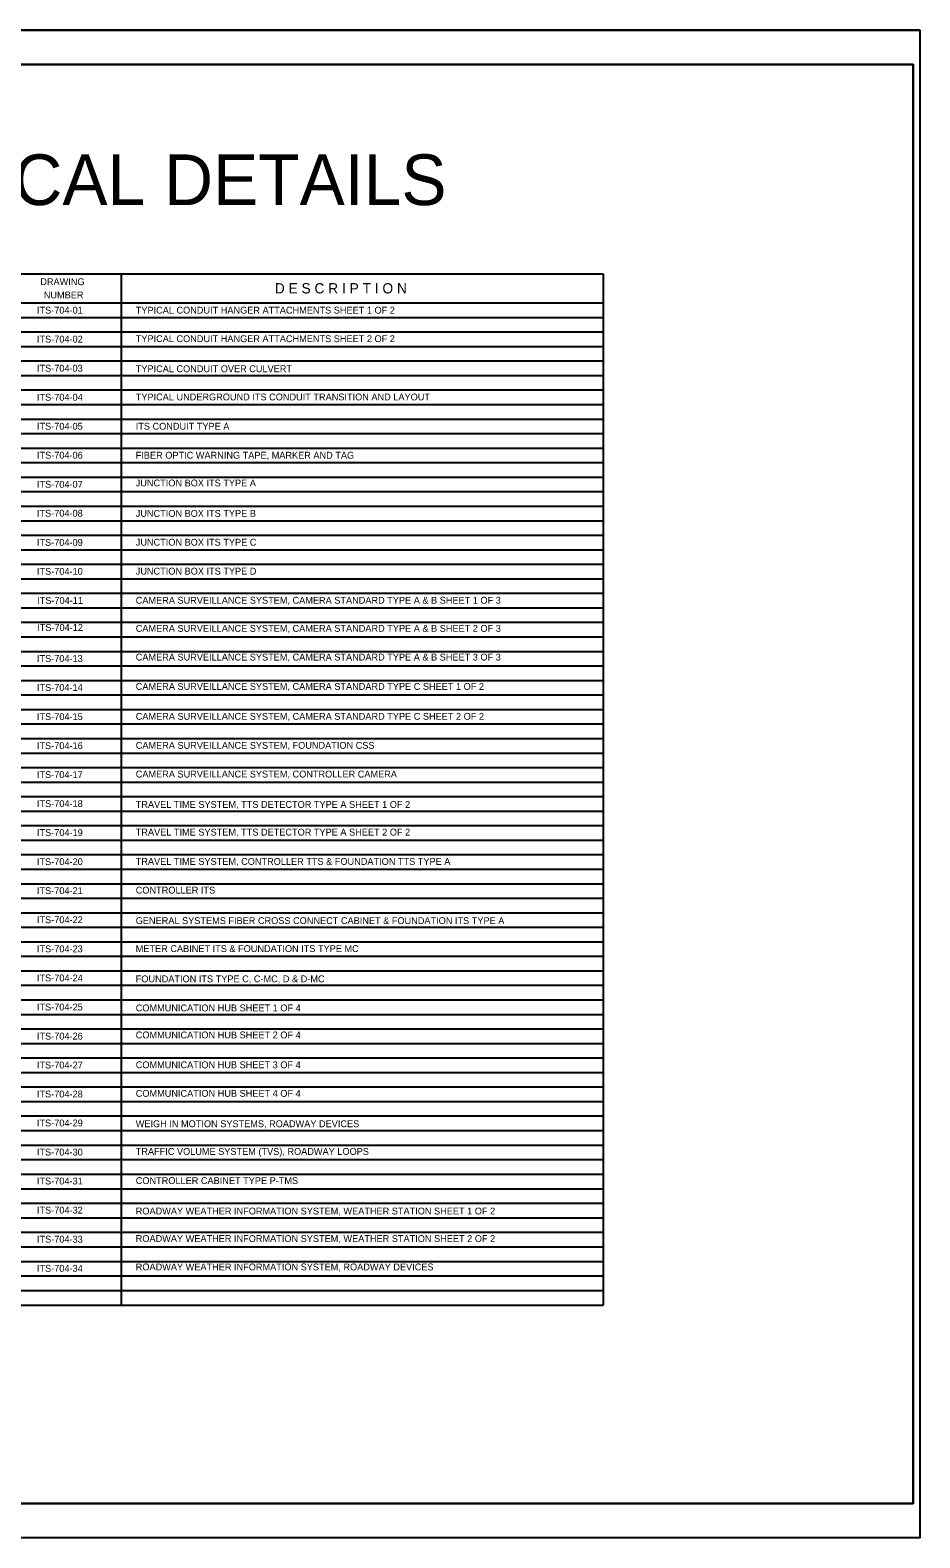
# Model space of a CAD drawing. Extents: x 1028437 to 1029485, y 1042292 to 1042952.
# Drawn here: x 1029096 to 1029485, y 1042292 to 1042952 of the extents above; entities that cross this region are included whole.
import ezdxf

# ---------------------------------------------------------------- set-up
doc = ezdxf.new("R2010")
doc.units = 0
doc.layers.add('1', color=7, linetype='Continuous')
doc.layers.add('41', color=7, linetype='Continuous')

msp = doc.modelspace()

# ---------------------------------------------------------------- linework, layer by layer
at = {"layer": '1'}
for p, q in [((1029485.22, 1042952.1), (1028437.04, 1042952.1)), ((1029482.22, 1042937.1), (1028492.22, 1042937.1)), ((1029482.22, 1042307.1), (1029482.22, 1042937.1)), ((1028571.63, 1042845.42), (1029346.62, 1042845.42)), ((1029135.61, 1042845.42), (1029135.61, 1042394)), ((1029346.62, 1042845.42), (1029346.62, 1042394)), ((1028571.63, 1042832.71), (1029346.62, 1042832.71)), ((1028571.63, 1042832.71), (1029346.62, 1042832.71)), ((1028571.63, 1042826.37), (1029346.62, 1042826.37)), ((1028571.63, 1042820), (1029346.62, 1042820)), ((1028571.63, 1042813.66), (1029346.62, 1042813.66)), ((1028571.63, 1042807.29), (1029346.62, 1042807.29)), ((1028571.63, 1042800.95), (1029346.62, 1042800.95)), ((1028571.63, 1042794.61), (1029346.62, 1042794.61)), ((1028571.63, 1042788.21), (1029346.62, 1042788.21)), ((1028571.63, 1042781.87), (1029346.62, 1042781.87)), ((1028571.63, 1042775.53), (1029346.62, 1042775.53)), ((1028571.63, 1042769.16), (1029346.62, 1042769.16)), ((1028571.63, 1042762.79), (1029346.62, 1042762.79)), ((1028571.63, 1042756.45), (1029346.62, 1042756.45)), ((1028571.63, 1042750.08), (1029346.62, 1042750.08)), ((1028571.63, 1042743.74), (1029346.62, 1042743.74)), ((1028571.63, 1042737.37), (1029346.62, 1042737.37)), ((1028571.63, 1042731.03), (1029346.62, 1042731.03)), ((1028571.63, 1042724.67), (1029346.62, 1042724.67)), ((1028571.63, 1042718.3), (1029346.62, 1042718.3)), ((1028571.63, 1042711.96), (1029346.62, 1042711.96)), ((1028571.63, 1042705.59), (1029346.62, 1042705.59)), ((1028571.63, 1042699.25), (1029346.62, 1042699.25)), ((1028571.63, 1042692.88), (1029346.62, 1042692.88)), ((1028571.63, 1042686.54), (1029346.62, 1042686.54)), ((1028571.63, 1042680.17), (1029346.62, 1042680.17)), ((1028571.63, 1042673.83), (1029346.62, 1042673.83)), ((1028571.63, 1042667.46), (1029346.62, 1042667.46)), ((1028571.63, 1042661.09), (1029346.62, 1042661.09)), ((1028571.63, 1042654.75), (1029346.62, 1042654.75)), ((1028571.63, 1042648.41), (1029346.62, 1042648.41)), ((1028571.63, 1042642.04), (1029346.62, 1042642.04)), ((1028571.63, 1042635.67), (1029346.62, 1042635.67)), ((1028571.63, 1042629.33), (1029346.62, 1042629.33)), ((1028571.63, 1042622.96), (1029346.62, 1042622.96)), ((1028571.63, 1042616.62), (1029346.62, 1042616.62)), ((1028571.63, 1042610.28), (1029346.62, 1042610.28)), ((1028571.63, 1042610.26), (1029346.62, 1042610.26)), ((1028571.63, 1042603.92), (1029346.62, 1042603.92)), ((1028571.63, 1042603.92), (1029346.62, 1042603.92)), ((1028571.63, 1042597.58), (1029346.62, 1042597.58)), ((1028571.63, 1042597.55), (1029346.62, 1042597.55)), ((1028571.63, 1042597.55), (1029346.62, 1042597.55)), ((1028571.63, 1042591.21), (1029346.62, 1042591.21)), ((1028571.63, 1042584.81), (1029346.62, 1042584.81)), ((1028571.63, 1042578.47), (1029346.62, 1042578.47)), ((1028571.63, 1042572.13), (1029346.62, 1042572.13)), ((1028571.63, 1042565.76), (1029346.62, 1042565.76)), ((1028571.63, 1042559.39), (1029346.62, 1042559.39)), ((1028571.63, 1042553.05), (1029346.62, 1042553.05)), ((1028571.63, 1042546.68), (1029346.62, 1042546.68)), ((1028571.63, 1042540.34), (1029346.62, 1042540.34)), ((1028571.63, 1042533.97), (1029346.62, 1042533.97)), ((1028571.63, 1042527.63), (1029346.62, 1042527.63)), ((1028571.63, 1042521.26), (1029346.62, 1042521.26)), ((1028571.63, 1042514.9), (1029346.62, 1042514.9)), ((1028571.63, 1042508.55), (1029346.62, 1042508.55)), ((1028571.63, 1042508.55), (1029346.62, 1042508.55)), ((1028571.63, 1042502.19), (1029346.62, 1042502.19)), ((1028571.63, 1042495.85), (1029346.62, 1042495.85)), ((1028571.63, 1042489.48), (1029346.62, 1042489.48)), ((1028571.63, 1042483.14), (1029346.62, 1042483.14)), ((1028571.63, 1042476.77), (1029346.62, 1042476.77)), ((1028571.63, 1042470.43), (1029346.62, 1042470.43)), ((1028571.63, 1042464.06), (1029346.62, 1042464.06)), ((1028571.63, 1042457.69), (1029346.62, 1042457.69)), ((1028571.63, 1042451.32), (1029346.62, 1042451.32)), ((1028571.63, 1042444.95), (1029346.62, 1042444.95)), ((1028571.63, 1042438.58), (1029346.62, 1042438.58)), ((1028571.63, 1042432.21), (1029346.62, 1042432.21)), ((1028571.63, 1042425.85), (1029346.62, 1042425.85)), ((1028571.63, 1042419.48), (1029346.62, 1042419.48)), ((1028571.63, 1042413.11), (1029346.62, 1042413.11)), ((1028571.63, 1042406.74), (1029346.62, 1042406.74)), ((1028571.63, 1042400.37), (1029346.62, 1042400.37)), ((1028571.63, 1042394), (1029346.62, 1042394)), ((1028492.22, 1042307.1), (1029482.22, 1042307.1)), ((1029485.22, 1042292.1), (1028437.04, 1042292.1))]:
    msp.add_line(p, q, dxfattribs=at)
at = {"layer": '41'}
for points in [[(1028437.04, 1042952.1), (1029485.22, 1042952.1), (1029485.22, 1042292.1), (1028437.04, 1042292.1)], [(1028492.22, 1042937.1), (1029482.22, 1042937.1), (1029482.22, 1042307.1), (1028492.22, 1042307.1)]]:
    msp.add_lwpolyline(points, close=True, dxfattribs=at)

# ---------------------------------------------------------------- texts
at = {"layer": '1'}
for s, height, p in [('INDEX FOR STANDARD ELECTRICAL DETAILS', 22.1881, (1028621.83, 1042875.52)), ('DRAWING', 3, (1029100.13, 1042840.48)), ('D E S C R I P T I O N', 4.4999, (1029202.8, 1042836.85)), ('NUMBER', 3, (1029101.66, 1042834.68)), ('ITS-704-01', 3, (1029098.66, 1042828.02)), ('TYPICAL CONDUIT HANGER ATTACHMENTS SHEET 1 OF 2', 3, (1029141.92, 1042828.02)), ('ITS-704-02', 3, (1029098.66, 1042815.34)), ('TYPICAL CONDUIT HANGER ATTACHMENTS SHEET 2 OF 2', 3, (1029141.92, 1042815.54)), ('ITS-704-03', 3, (1029098.66, 1042802.6)), ('TYPICAL CONDUIT OVER CULVERT', 3, (1029141.92, 1042802.37)), ('ITS-704-04', 3, (1029098.66, 1042789.9)), ('TYPICAL UNDERGROUND ITS CONDUIT TRANSITION AND LAYOUT', 3, (1029141.92, 1042790.03)), ('ITS-704-05', 3, (1029098.66, 1042777.21)), ('ITS CONDUIT TYPE A ', 3, (1029141.92, 1042777.21)), ('ITS-704-06', 3, (1029098.66, 1042764.53)), ('FIBER OPTIC WARNING TAPE, MARKER AND TAG', 3, (1029141.92, 1042764.53)), ('ITS-704-07', 3, (1029098.66, 1042751.8)), ('JUNCTION BOX ITS TYPE A', 3, (1029141.92, 1042752.38)), ('ITS-704-08', 3, (1029098.66, 1042739.12)), ('JUNCTION BOX ITS TYPE B', 3, (1029141.92, 1042739.06)), ('ITS-704-09', 3, (1029098.66, 1042726.38)), ('JUNCTION BOX ITS TYPE C', 3, (1029141.92, 1042726.44)), ('ITS-704-10', 3, (1029098.66, 1042713.7)), ('JUNCTION BOX ITS TYPE D', 3, (1029141.92, 1042713.78)), ('ITS-704-11', 3, (1029098.75, 1042700.96)), ('CAMERA SURVEILLANCE SYSTEM, CAMERA STANDARD TYPE A & B SHEET 1 OF 3', 3, (1029141.92, 1042701.03)), ('ITS-704-12', 3, (1029098.75, 1042689.12)), ('CAMERA SURVEILLANCE SYSTEM, CAMERA STANDARD TYPE A & B SHEET 2 OF 3', 3, (1029141.92, 1042688.73)), ('ITS-704-13', 3, (1029098.66, 1042675.54)), ('CAMERA SURVEILLANCE SYSTEM, CAMERA STANDARD TYPE A & B SHEET 3 OF 3', 3, (1029141.92, 1042676.16)), ('ITS-704-14', 3, (1029098.66, 1042662.86)), ('CAMERA SURVEILLANCE SYSTEM, CAMERA STANDARD TYPE C SHEET 1 OF 2', 3, (1029141.92, 1042663.32)), ('ITS-704-15', 3, (1029098.66, 1042650.09)), ('CAMERA SURVEILLANCE SYSTEM, CAMERA STANDARD TYPE C SHEET 2 OF 2', 3, (1029141.92, 1042650.22)), ('ITS-704-16', 3, (1029098.66, 1042637.38)), ('CAMERA SURVEILLANCE SYSTEM, FOUNDATION CSS', 3, (1029141.92, 1042637.52)), ('ITS-704-17', 3, (1029098.66, 1042624.7)), ('CAMERA SURVEILLANCE SYSTEM, CONTROLLER CAMERA', 3, (1029141.92, 1042624.95)), ('ITS-704-18', 3, (1029098.66, 1042612.02)), ('TRAVEL TIME SYSTEM, TTS DETECTOR TYPE A SHEET 1 OF 2', 3, (1029141.92, 1042611.66)), ('ITS-704-19', 3, (1029098.66, 1042599.34)), ('TRAVEL TIME SYSTEM, TTS DETECTOR TYPE A SHEET 2 OF 2', 3, (1029141.92, 1042599.54)), ('ITS-704-20', 3, (1029098.66, 1042586.6)), ('TRAVEL TIME SYSTEM, CONTROLLER TTS & FOUNDATION TTS TYPE A', 3, (1029141.92, 1042586.7)), ('ITS-704-21', 3, (1029098.66, 1042573.92)), ('CONTROLLER ITS', 3, (1029141.92, 1042574.13)), ('ITS-704-22', 3, (1029098.66, 1042561.19)), ('GENERAL SYSTEMS FIBER CROSS CONNECT CABINET & FOUNDATION ITS TYPE A', 3, (1029141.92, 1042560.79)), ('ITS-704-23', 3, (1029098.66, 1042548.45)), ('METER CABINET ITS & FOUNDATION ITS TYPE MC', 3, (1029141.92, 1042548.54)), ('ITS-704-24', 3, (1029098.66, 1042535.71)), ('FOUNDATION ITS TYPE C, C-MC, D & D-MC', 3, (1029141.92, 1042535.31)), ('ITS-704-25', 3, (1029098.66, 1042522.97)), ('COMMUNICATION HUB SHEET 1 OF 4', 3, (1029141.92, 1042522.58)), ('ITS-704-26', 3, (1029098.66, 1042510.23)), ('COMMUNICATION HUB SHEET 2 OF 4', 3, (1029141.92, 1042510.75)), ('ITS-704-27', 3, (1029098.66, 1042497.58)), ('COMMUNICATION HUB SHEET 3 OF 4', 3, (1029141.92, 1042497.67)), ('ITS-704-28', 3, (1029098.66, 1042484.9)), ('COMMUNICATION HUB SHEET 4 OF 4', 3, (1029141.92, 1042485.18)), ('ITS-704-29', 3, (1029098.66, 1042472.22)), ('WEIGH IN MOTION SYSTEMS, ROADWAY DEVICES', 3, (1029141.92, 1042471.87)), ('ITS-704-30', 3, (1029098.66, 1042459.48)), ('TRAFFIC VOLUME SYSTEM (TVS), ROADWAY LOOPS', 3, (1029141.92, 1042459.75)), ('ITS-704-31', 3, (1029098.66, 1042446.8)), ('CONTROLLER CABINET TYPE P-TMS', 3, (1029141.92, 1042446.98)), ('ITS-704-32', 3, (1029098.66, 1042434.06)), ('ROADWAY WEATHER INFORMATION SYSTEM, WEATHER STATION SHEET 1 OF 2', 3, (1029141.92, 1042433.67)), ('ITS-704-33', 3, (1029098.66, 1042421.33)), ('ROADWAY WEATHER INFORMATION SYSTEM, WEATHER STATION SHEET 2 OF 2', 3, (1029141.92, 1042421.61)), ('ITS-704-34', 3, (1029098.66, 1042408.59)), ('ROADWAY WEATHER INFORMATION SYSTEM, ROADWAY DEVICES', 3, (1029141.92, 1042409.19))]:
    msp.add_text(s, height=height, dxfattribs=at).set_placement(p)

doc.saveas('drawing.dxf')
